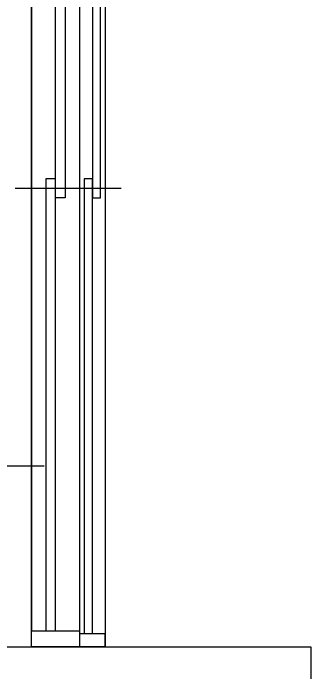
# Model space of a CAD drawing. Header units: millimetres. Extents: x 261942 to 379971, y 117646 to 213875.
# Drawn here: x 330349 to 331276, y 167289 to 169346 of the extents above; entities that cross this region are included whole.
import ezdxf

# ---------------------------------------------------------------- set-up
doc = ezdxf.new("R2010")
doc.units = ezdxf.units.MM
doc.header["$LTSCALE"] = 100
for name, color, linetype in [('02-WAL', 2, 'Continuous'), ('04-WIN', 4, 'Continuous'), ('06-LIGHT', 4, 'Continuous')]:
    doc.layers.add(name, color=color, linetype=linetype)

# ---------------------------------------------------------------- blocks, each defined once
blk = doc.blocks.new('FLOORPLAN')
at = {"layer": '02-WAL'}
blk.add_lwpolyline([(179021.4, 63818.5), (184085.9, 63818.5), (184085.9, 62996.5), (183836.9, 62996.5), (183836.9, 63651.5), (179021.4, 63651.5), (179021.4, 63818.5)], dxfattribs=at)
at = {"layer": '04-WIN'}
for p, q in [((183215.4, 66098.5), (183215.4, 63868.5)), ((183365.4, 66098.5), (183365.4, 63868.5)), ((183445.4, 66108.5), (183445.4, 63858.5)), ((183165.4, 65248.5), (183495.4, 65248.5))]:
    blk.add_line(p, q, dxfattribs=at)
blk.add_lwpolyline([(183215.4, 66148.5), (183445.4, 66148.5), (183445.4, 63818.5), (183215.4, 63818.5)], close=True, dxfattribs=at)
for points in [[(183320.4, 66098.5), (183320.4, 65218.5), (183290.4, 65218.5), (183290.4, 66098.5)], [(183405.4, 66108.5), (183405.4, 65218.5), (183430.4, 65218.5), (183430.4, 66108.5)], [(183290.4, 63868.5), (183290.4, 65278.5), (183260.4, 65278.5), (183260.4, 63868.5)], [(183405.4, 63858.5), (183405.4, 65278.5), (183380.4, 65278.5), (183380.4, 63858.5)], [(183265.4, 63818.5), (183215.4, 63818.5), (183215.4, 63868.5), (183365.4, 63868.5), (183365.4, 63818.5)], [(183445.4, 63818.5), (183445.4, 63858.5), (183365.4, 63858.5)]]:
    blk.add_lwpolyline(points, dxfattribs=at)

msp = doc.modelspace()

# ---------------------------------------------------------------- linework, layer by layer
at = {"layer": '06-LIGHT'}
msp.add_lwpolyline([(330445.4, 167933.6), (330185.1, 167933.6), (330185.1, 167825.6), (329924.9, 167825.6)], dxfattribs=at)

# ---------------------------------------------------------------- block references
msp.add_blockref('FLOORPLAN', (147189.7, 103551.4))

doc.saveas('drawing.dxf')
